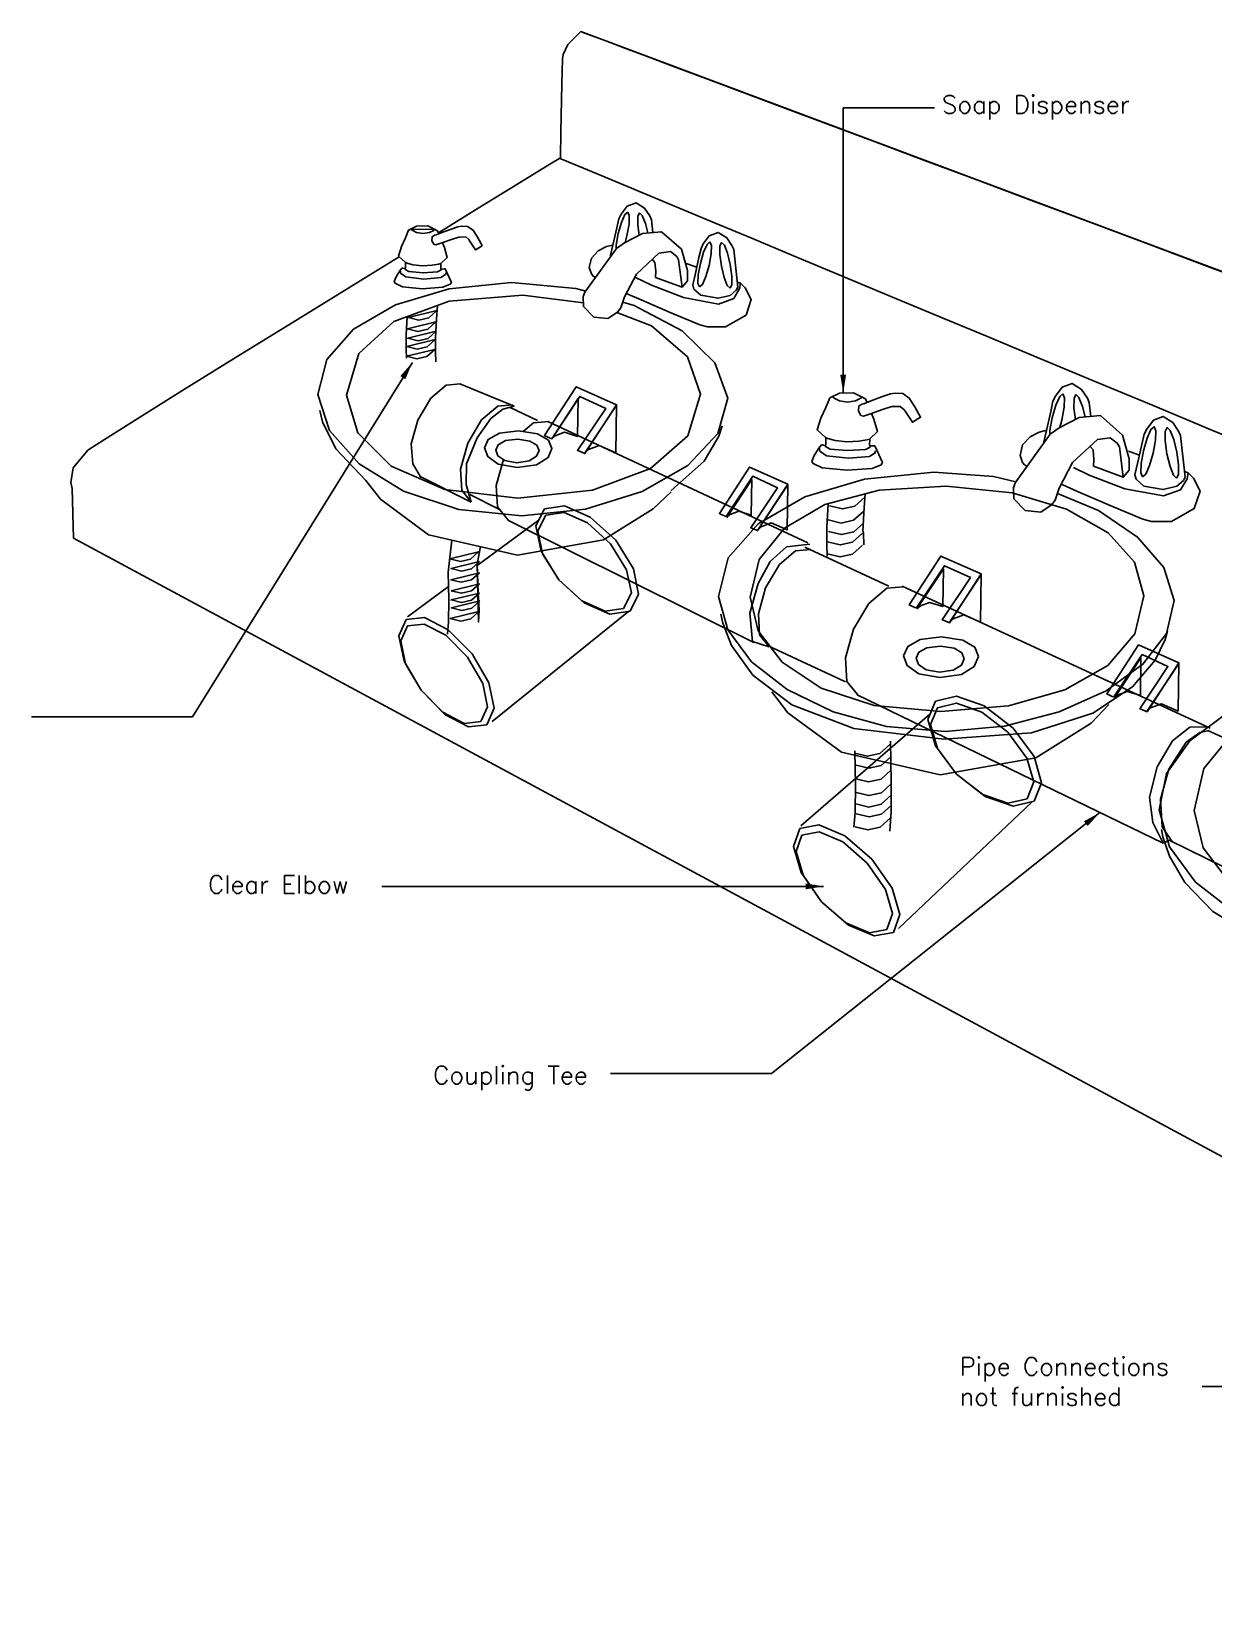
# Model space of a CAD drawing. Header units: inches. Extents: x 14 to 79.8, y -35.5 to 34.6.
# Drawn here: x 42.92 to 59.31, y 12.68 to 34.59 of the extents above; entities that cross this region are included whole.
import ezdxf

# ---------------------------------------------------------------- set-up
doc = ezdxf.new("R2010")
doc.units = ezdxf.units.IN
doc.header["$MEASUREMENT"] = 0
doc.layers.add('detail', color=4, linetype='CONTINUOUS')
doc.layers.add('dim', color=1, linetype='CONTINUOUS')
doc.styles.add('DIM_S.5', font='simplex.shx', dxfattribs={"height": 0.1875})
doc.dimstyles.new('DIM_S_7', dxfattribs={"dimtxt": 0.12, "dimasz": 0.25, "dimexe": 0.25, "dimexo": 0.25, "dimgap": 0.09375, "dimtad": 1, "dimtih": 1, "dimtoh": 1, "dimdec": 4, "dimrnd": 0.0625, "dimzin": 0, "dimdsep": 46, "dimlunit": 4, "dimtxsty": 'DIM_S.5', "dimcen": 0.09375, "dimaunit": 1, "dimadec": 0, "dimazin": 0, "dimtfac": 1, "dimtdec": 4, "dimtofl": 0, "dimtmove": 2, "dimatfit": 3, "dimfxl": 1, "dimtolj": 1, "dimtzin": 0, "dimarcsym": 0})

msp = doc.modelspace()

# ---------------------------------------------------------------- linework, layer by layer
at = {"layer": 'detail', "linetype": 'Continuous'}
for p, q in [((50.29176, 34.26988), (50.35723, 34.40974)), ((50.35723, 34.40974), (50.53633, 34.58966)), ((50.27442, 33.85937), (50.28266, 34.21359)), ((50.28266, 34.21359), (50.29176, 34.26988)), ((50.25958, 33.20014), (50.27442, 33.85937)), ((50.25296, 32.84111), (50.25958, 33.20014)), ((49.70932, 32.50709), (50.10796, 32.75205)), ((50.10796, 32.75205), (50.25296, 32.84111)), ((50.28449, 32.81398), (50.24682, 32.82842)), ((50.39464, 32.76902), (50.28449, 32.81398)), ((50.57395, 32.69499), (50.39464, 32.76902)), ((50.81905, 32.59329), (50.57395, 32.69499)), ((49.11154, 32.13955), (49.70932, 32.50709)), ((51.1266, 32.46537), (50.81905, 32.59329)), ((51.49326, 32.31263), (51.1266, 32.46537)), ((51.91567, 32.13651), (51.49326, 32.31263)), ((48.56166, 31.80121), (49.11154, 32.13955)), ((52.39048, 31.93844), (51.91567, 32.13651)), ((51.39217, 31.79137), (51.14183, 31.66167)), ((51.65496, 31.81488), (51.39217, 31.79137)), ((51.93224, 31.57176), (51.65496, 31.81488)), ((52.91435, 31.71985), (52.39048, 31.93844)), ((51.03029, 31.58341), (50.59372, 30.9744)), ((51.14183, 31.66167), (51.03029, 31.58341)), ((52.01337, 31.27702), (51.93224, 31.57176)), ((53.48394, 31.48215), (52.91435, 31.71985)), ((47.5367, 31.17005), (48.01937, 31.46733)), ((48.10478, 31.30861), (48.10611, 31.39123)), ((48.59621, 31.30088), (48.59738, 31.37801)), ((51.30847, 31.22784), (51.61791, 31.51571)), ((51.56452, 31.38655), (51.52399, 31.43203)), ((51.57393, 31.26597), (51.56452, 31.38655)), ((51.61791, 31.51571), (51.77727, 31.53908)), ((51.77727, 31.53908), (51.86511, 31.47145)), ((51.86511, 31.47145), (51.89203, 31.42415)), ((51.89203, 31.42415), (51.94022, 31.04649)), ((54.09588, 31.22678), (53.48394, 31.48215)), ((46.66867, 30.63473), (47.5367, 31.17005)), ((48.03519, 31.26841), (48.0376, 31.24053)), ((48.0376, 31.24053), (48.11201, 31.18832)), ((48.11201, 31.18832), (48.35925, 31.15855)), ((48.35925, 31.15855), (48.59516, 31.17894)), ((48.59516, 31.17894), (48.66019, 31.21975)), ((48.66019, 31.21975), (48.67486, 31.25314)), ((51.14194, 30.91093), (51.30847, 31.22784)), ((51.57014, 31.18185), (51.57393, 31.26597)), ((51.94022, 31.04649), (51.57014, 31.18185)), ((51.94022, 31.04649), (52.01459, 31.13366)), ((52.01459, 31.13366), (52.01337, 31.27702)), ((54.74684, 30.95516), (54.09588, 31.22678)), ((50.59372, 30.9744), (50.57048, 30.91438)), ((50.57048, 30.91438), (50.5742, 30.77757)), ((51.09223, 30.7616), (51.14194, 30.91093)), ((55.43347, 30.66871), (54.74684, 30.95516)), ((50.5742, 30.77757), (50.71506, 30.6289)), ((50.91263, 30.60949), (51.04434, 30.7003)), ((51.04434, 30.7003), (51.09223, 30.7616)), ((56.15241, 30.36887), (55.43347, 30.66871)), ((45.81959, 30.11013), (46.66867, 30.63473)), ((50.71506, 30.6289), (50.91263, 30.60949)), ((56.90033, 30.05706), (56.15241, 30.36887)), ((45.044, 29.62958), (45.81959, 30.11013)), ((57.67387, 29.7347), (56.90033, 30.05706)), ((44.39641, 29.2264), (45.044, 29.62958)), ((58.46968, 29.40323), (57.67387, 29.7347)), ((59.28442, 29.06407), (58.46968, 29.40323)), ((43.93134, 28.93392), (44.39641, 29.2264)), ((46.92061, 29.33612), (46.95625, 29.17934)), ((46.95625, 29.17934), (47.13887, 28.80337)), ((57.44626, 29.23904), (57.16804, 29.09493)), ((57.73834, 29.26521), (57.44626, 29.23904)), ((58.04638, 28.99505), (57.73834, 29.26521)), ((43.7033, 28.78544), (43.93134, 28.93392)), ((52.24674, 28.63413), (52.44887, 28.97903)), ((52.44887, 28.97903), (52.49411, 29.1245)), ((57.04409, 29.00797), (56.5591, 28.33125)), ((57.16804, 29.09493), (57.04409, 29.00797)), ((57.35327, 28.61287), (57.69713, 28.93266)), ((57.69713, 28.93266), (57.87414, 28.95864)), ((57.87414, 28.95864), (57.97174, 28.88349)), ((58.13658, 28.66757), (58.04638, 28.99505)), ((60.11475, 28.71864), (59.28442, 29.06407)), ((43.49802, 28.54152), (43.7033, 28.78544)), ((47.13887, 28.80337), (47.55637, 28.36732)), ((57.63777, 28.78918), (57.59279, 28.83977)), ((57.64817, 28.65517), (57.63777, 28.78918)), ((57.97174, 28.88349), (58.00167, 28.83095)), ((58.00167, 28.83095), (58.05531, 28.41138)), ((43.46773, 28.33961), (43.49802, 28.54152)), ((51.78819, 28.22715), (52.24674, 28.63413)), ((57.16823, 28.26076), (57.35327, 28.61287)), ((57.64389, 28.5617), (57.64817, 28.65517)), ((58.05531, 28.41138), (57.64389, 28.5617)), ((58.05531, 28.41138), (58.13798, 28.50829)), ((58.13798, 28.50829), (58.13658, 28.66757)), ((43.48578, 28.25546), (43.46773, 28.33961)), ((47.55637, 28.36732), (47.75754, 28.10582)), ((56.5591, 28.33125), (56.53329, 28.26453)), ((56.53329, 28.26453), (56.53745, 28.1125)), ((57.113, 28.09483), (57.16823, 28.26076)), ((43.50449, 27.56552), (43.48578, 28.25546)), ((47.75754, 28.10582), (48.42556, 27.61383)), ((51.54111, 27.97461), (51.78819, 28.20954)), ((56.53745, 28.1125), (56.69397, 27.94735)), ((57.05977, 28.02668), (57.113, 28.09483)), ((49.91292, 27.73675), (50.03112, 27.97201)), ((50.03112, 27.97201), (50.31152, 28.01347)), ((50.31152, 28.01347), (50.66627, 27.85716)), ((50.66627, 27.85716), (51.01999, 27.53627)), ((50.85182, 27.54427), (51.54111, 27.97461)), ((56.69397, 27.94735), (56.91345, 27.92576)), ((56.91345, 27.92576), (57.05977, 28.02668)), ((48.42556, 27.61383), (49.6572, 27.33018)), ((49.94227, 27.80448), (49.10104, 27.18702)), ((49.98434, 27.38375), (49.91292, 27.73675)), ((71.1364, 12.68428), (43.50449, 27.56552)), ((49.6572, 27.33018), (50.85182, 27.54427)), ((50.23024, 26.98802), (49.98434, 27.38375)), ((51.01999, 27.53627), (51.26596, 27.14056)), ((50.58403, 26.6671), (50.23024, 26.98802)), ((51.26596, 27.14056), (51.33741, 26.78751)), ((48.70276, 26.89468), (48.13208, 26.4758)), ((51.33741, 26.78751), (51.21922, 26.55213)), ((50.93881, 26.51073), (50.58403, 26.6671)), ((51.21922, 26.55213), (50.93881, 26.51073)), ((55.34886, 25.05065), (55.45305, 25.30742)), ((55.45305, 25.30742), (55.74381, 25.37443)), ((55.74381, 25.37443), (56.1293, 25.24017)), ((56.1293, 25.24017), (56.52754, 24.93322)), ((55.37399, 25.12411), (53.58665, 23.5782)), ((55.4536, 24.68625), (55.34886, 25.05065)), ((56.52754, 24.93322), (56.81893, 24.53854)), ((55.74499, 24.29162), (55.4536, 24.68625)), ((56.81893, 24.53854), (56.92366, 24.17409)), ((56.14322, 23.98456), (55.74499, 24.29162)), ((56.92366, 24.17409), (56.81947, 23.91729)), ((56.5287, 23.85029), (56.14322, 23.98456)), ((56.81947, 23.91729), (56.5287, 23.85029)), ((58.58644, 23.52629), (58.60548, 23.4233)), ((58.60548, 23.4233), (58.69668, 23.15675)), ((58.69668, 23.15675), (58.91107, 22.79037)), ((58.91107, 22.79037), (59.29975, 22.38785)), ((59.29975, 22.38785), (59.9138, 22.0129))]:
    msp.add_line(p, q, dxfattribs=at)
for points in [[(76.63751, 24.82241), (50.53633, 34.58966), (50.57616, 34.57474), (50.69321, 34.53087), (50.8838, 34.45945), (51.14425, 34.36184), (51.47088, 34.23945), (51.86003, 34.09363), (52.30801, 33.92576), (52.81114, 33.73723), (53.36574, 33.52943), (53.96815, 33.30371), (54.61468, 33.06147), (55.30165, 32.80408), (56.0254, 32.53293), (56.78223, 32.24938), (57.56848, 31.95483), (58.38048, 31.65065), (59.21454, 31.33822), (60.06697, 31.0189)], [(50.95216, 31.47441), (50.94843, 31.48878), (50.9812, 31.62799), (51.03519, 31.86741), (51.0636, 31.99445), (51.09405, 32.05798), (51.17741, 32.17072), (51.30162, 32.21592), (51.42, 32.14219), (51.4927, 32.03408), (51.51744, 31.97869), (51.53622, 31.80426)], [(50.95216, 31.47441), (50.94843, 31.48878), (50.9812, 31.62799), (51.03519, 31.86741), (51.0636, 31.99445), (51.09405, 32.05798), (51.17741, 32.17072), (51.30162, 32.21592), (51.42, 32.14219), (51.4927, 32.03408), (51.51744, 31.97869), (51.53622, 31.80426)], [(51.0545, 31.78795), (51.09951, 31.94416), (51.14741, 32.05154), (51.18804, 32.08723)], [(51.18804, 32.08723), (51.20879, 32.03738), (51.20451, 31.91995), (51.17611, 31.75991)], [(51.34924, 32.0767), (51.32639, 32.02776), (51.32563, 31.91022), (51.34475, 31.7668)], [(51.46355, 31.79776), (51.43156, 31.92997), (51.3883, 32.03927), (51.34924, 32.0767)], [(48.55124, 31.82844), (48.41563, 31.89568), (48.25951, 31.89049), (48.14906, 31.83659), (48.10451, 31.73006), (48.04927, 31.61036), (48.00754, 31.47811), (48.10114, 31.39287), (48.12888, 31.38059), (48.20971, 31.35733), (48.34012, 31.34346), (48.47473, 31.3501), (48.56341, 31.36498), (48.59537, 31.37324), (48.68453, 31.4591), (48.64432, 31.59709), (48.61689, 31.66246)], [(48.56744, 31.78609), (48.55124, 31.82844)], [(51.02419, 31.5749), (51.02612, 31.6279), (51.0545, 31.78795)], [(51.39217, 31.79137), (51.14183, 31.66167), (51.03029, 31.58341)], [(52.01459, 31.13366), (52.01337, 31.27702), (51.93224, 31.57176), (51.65496, 31.81488)], [(51.03029, 31.58341), (50.59372, 30.9744)], [(50.98172, 31.63032), (50.89325, 31.60995), (50.77755, 31.54823), (50.68377, 31.45007)], [(51.17611, 31.75991), (51.14887, 31.66532)], [(52.19321, 31.37622), (52.23818, 31.53244), (52.28602, 31.63981), (52.3266, 31.67551)], [(52.3266, 31.67551), (52.34736, 31.62566), (52.34308, 31.50823), (52.3147, 31.34819)], [(52.48794, 31.66497), (52.46506, 31.61605), (52.46425, 31.49852), (52.48567, 31.33736)], [(52.60837, 31.3602), (52.57016, 31.51822), (52.52696, 31.62755), (52.48794, 31.66497)], [(50.68377, 31.45007), (50.65337, 31.31762), (50.68394, 31.23015), (50.70893, 31.19856)], [(51.09223, 30.7616), (51.14194, 30.91093), (51.30847, 31.22784), (51.61791, 31.51571)], [(51.57014, 31.18185), (51.57393, 31.26597), (51.56452, 31.38655), (51.52399, 31.43203)], [(51.89203, 31.42415), (51.94022, 31.04649), (51.57014, 31.18185)], [(51.61791, 31.51571), (51.77727, 31.53908), (51.86511, 31.47145), (51.89203, 31.42415)], [(52.14381, 31.3225), (51.98475, 31.38099)], [(52.18116, 31.04888), (52.16047, 31.09875), (52.16475, 31.21619), (52.19321, 31.37622)], [(52.3147, 31.34819), (52.2697, 31.19188), (52.22179, 31.08449), (52.18116, 31.04888)], [(52.48567, 31.33736), (52.52392, 31.17936), (52.56718, 31.07007), (52.60622, 31.03273)], [(52.60622, 31.03273), (52.62908, 31.08163), (52.62985, 31.1991), (52.60837, 31.3602)], [(50.60396, 30.98869), (50.46677, 31.02847), (49.57609, 31.10885), (48.71187, 31.02311), (47.96721, 30.79962), (47.38632, 30.46393), (47.0134, 30.04157), (46.89265, 29.55811), (47.0539, 29.05809), (47.46524, 28.59728), (48.0785, 28.21805), (48.84549, 27.96279), (49.71804, 27.87389)], [(50.70893, 31.19856), (50.74207, 31.18134)], [(52.44339, 30.81218), (51.9607, 30.90047), (51.51673, 31.07309), (51.28563, 31.18437)], [(51.94022, 31.04649), (52.01459, 31.13366)], [(52.75032, 31.09949), (52.70468, 31.11628)], [(50.57276, 30.83051), (49.73347, 30.93447), (48.71226, 30.85023), (47.94287, 30.57044), (47.45707, 30.12657), (47.28668, 29.55009), (47.44397, 29.0271), (47.90592, 28.56546), (48.65243, 28.23872), (49.66346, 28.12047)], [(50.59372, 30.9744), (50.57048, 30.91438), (50.5742, 30.77757), (50.71506, 30.6289)], [(51.1678, 30.96014), (51.18842, 30.94943)], [(51.18842, 30.94943), (51.37123, 30.8693), (51.77562, 30.69458), (52.18559, 30.52385)], [(52.75032, 31.09949), (52.73758, 31.0263), (52.65664, 30.88927), (52.44339, 30.81218)], [(52.82669, 30.65708), (52.89997, 30.87341), (52.81666, 31.03561), (52.75032, 31.09949)], [(48.54901, 30.79087), (48.534, 30.60604), (48.52033, 30.34156)], [(49.66346, 28.12047), (50.70032, 28.23343), (51.50289, 28.53149), (52.01925, 28.98498), (52.19748, 29.56425), (52.01569, 30.08205), (51.51449, 30.51154), (51.03699, 30.69523)], [(49.71804, 27.87389), (50.60039, 27.96821), (51.38813, 28.21206), (52.02042, 28.57204), (52.43639, 29.01473), (52.57518, 29.50671), (52.39589, 29.99815), (51.9415, 30.4386), (51.27685, 30.79356), (51.11819, 30.83957)], [(50.71506, 30.6289), (50.91263, 30.60949), (51.04434, 30.7003), (51.09223, 30.7616)], [(48.12919, 30.6382), (48.11603, 30.38455)], [(52.18559, 30.52385), (52.29315, 30.49434), (52.54318, 30.49444), (52.82669, 30.65708)], [(48.11603, 30.38455), (48.11586, 30.30239), (48.11745, 30.19185), (48.12069, 30.06012)], [(48.52033, 30.34156), (48.52021, 30.25781), (48.52186, 30.14489), (48.52514, 30.01033)], [(48.27567, 29.20368), (48.45776, 29.50828), (48.67116, 29.68898), (48.87047, 29.70738)], [(49.61276, 29.39779), (48.85816, 29.70723)], [(50.49458, 28.77984), (50.59214, 28.73885), (51.0323, 29.41594), (50.47371, 29.66491), (50.03354, 28.98794)], [(54.48376, 29.49963), (54.31636, 29.58262), (54.12365, 29.57613), (53.98738, 29.50951)], [(56.95736, 28.88695), (56.95324, 28.90277), (56.98966, 29.05747), (57.0497, 29.3235), (57.08129, 29.46466), (57.11513, 29.53524), (57.20773, 29.66051), (57.34568, 29.71072), (57.47722, 29.62877), (57.55798, 29.50861), (57.58544, 29.44704), (57.60631, 29.25338)], [(56.95736, 28.88695), (56.95324, 28.90277), (56.98966, 29.05747), (57.0497, 29.3235), (57.08129, 29.46466), (57.11513, 29.53524), (57.20773, 29.66051), (57.34568, 29.71072), (57.47722, 29.62877), (57.55798, 29.50861), (57.58544, 29.44704), (57.60631, 29.25338)], [(48.96898, 28.88356), (49.1607, 29.20416), (49.38539, 29.39438), (49.59522, 29.41382)], [(49.0982, 28.95671), (49.2877, 29.22295), (49.45732, 29.35288), (49.61276, 29.39779)], [(49.93455, 29.1966), (49.55591, 29.37536)], [(50.13321, 28.94524), (50.52163, 29.53104), (50.88085, 29.36495), (50.49246, 28.77916)], [(51.02173, 28.74912), (51.03215, 29.40833)], [(53.93225, 29.37813), (53.86402, 29.23029), (53.81253, 29.06698), (53.92812, 28.96175)], [(53.98738, 29.50951), (53.93225, 29.37813)], [(54.02859, 29.52099), (54.05922, 29.50338), (54.12394, 29.47055), (54.23179, 29.4517)], [(54.23179, 29.4517), (54.34539, 29.46995), (54.41755, 29.50595), (54.44281, 29.52554)], [(54.50371, 29.4474), (54.48376, 29.49963)], [(57.07114, 29.23519), (57.12111, 29.40874), (57.17434, 29.52803), (57.21949, 29.56774)], [(57.21949, 29.56774), (57.24249, 29.51228), (57.23771, 29.38176), (57.20611, 29.20394)], [(57.39864, 29.556), (57.37316, 29.50165), (57.37226, 29.37108), (57.39348, 29.21171)], [(57.52551, 29.24614), (57.49, 29.39298), (57.44199, 29.51446), (57.39864, 29.556)], [(48.32207, 28.40134), (48.20883, 28.59699), (48.1866, 28.8716), (48.27567, 29.20368)], [(49.73497, 29.04441), (49.87868, 29.16604), (50.08855, 29.18538)], [(53.68499, 27.50077), (50.07729, 29.18434)], [(54.53832, 28.93747), (54.64833, 29.04355), (54.59867, 29.21392), (54.56476, 29.2947)], [(57.0374, 28.99864), (57.03954, 29.05736), (57.07114, 29.23519)], [(57.73834, 29.26521), (57.44626, 29.23904), (57.16804, 29.09493), (57.04409, 29.00797)], [(57.20611, 29.20394), (57.17592, 29.09901)], [(58.13798, 28.50829), (58.13658, 28.66757), (58.04638, 28.99505), (57.73834, 29.26521)], [(49.01834, 28.06546), (48.94916, 28.3117), (48.95312, 28.59453), (49.0982, 28.95671)], [(50.03354, 28.98794), (50.06025, 28.97514), (50.10911, 28.95285), (50.13321, 28.94524)], [(50.13321, 28.94524), (50.18135, 28.98593), (50.30894, 29.03379), (50.49068, 28.97756)], [(53.92812, 28.96175), (53.96236, 28.94663), (54.06213, 28.91797), (54.22312, 28.90087)], [(53.93267, 28.85776), (53.93426, 28.95974)], [(54.22312, 28.90087), (54.38933, 28.909), (54.49885, 28.9273), (54.53832, 28.93747)], [(54.53926, 28.84829), (54.54074, 28.9435)], [(57.04409, 29.00797), (56.5591, 28.33125)], [(56.97707, 29.05711), (56.89195, 29.03745), (56.76339, 28.96887), (56.65919, 28.85978)], [(57.113, 28.09483), (57.16823, 28.26076), (57.35327, 28.61287), (57.69713, 28.93266)], [(57.69713, 28.93266), (57.87414, 28.95864), (57.97174, 28.88349), (58.00167, 28.83095)], [(49.01834, 28.06546), (48.88726, 28.23013), (48.86956, 28.52365), (48.96898, 28.88356)], [(50.58865, 28.74071), (50.64099, 28.79435), (50.78957, 28.84987), (51.02173, 28.74912)], [(53.87126, 28.85871), (53.83693, 28.81138), (53.77301, 28.71312), (53.73813, 28.62948)], [(53.84664, 28.8081), (53.84961, 28.77378), (53.94149, 28.70935), (54.24665, 28.67263)], [(53.92919, 28.85443), (53.91258, 28.85254), (53.88552, 28.85838), (53.87126, 28.85871)], [(54.23475, 28.78154), (53.99344, 28.80157), (53.92736, 28.83609), (53.92919, 28.85443)], [(54.5426, 28.84481), (54.54687, 28.82784), (54.48274, 28.79681), (54.23475, 28.78154)], [(54.24665, 28.67263), (54.53799, 28.69776), (54.61832, 28.7481), (54.61647, 28.77556)], [(54.6142, 28.84708), (54.59638, 28.84572), (54.56265, 28.84387), (54.5426, 28.84481)], [(54.71962, 28.61413), (54.6142, 28.84708)], [(56.65919, 28.85978), (56.62541, 28.71261), (56.65939, 28.61536), (56.68715, 28.58022)], [(57.64389, 28.5617), (57.64817, 28.65517), (57.63777, 28.78918), (57.59279, 28.83977)], [(58.00167, 28.83095), (58.05531, 28.41138), (57.64389, 28.5617)], [(58.28145, 28.71797), (58.12994, 28.77366)], [(49.53203, 27.81153), (49.38055, 28.00185), (49.36284, 28.29535), (49.46225, 28.65528)], [(55.42843, 28.48067), (54.46815, 28.38539), (53.64072, 28.13704), (52.99528, 27.76405), (52.58092, 27.29477), (52.44676, 26.75761)], [(52.89523, 27.7097), (52.98781, 27.67072), (53.4059, 28.3139), (52.87526, 28.55061), (52.45718, 27.90726)], [(53.73813, 28.62948), (53.75582, 28.59923), (53.88214, 28.54161), (54.22698, 28.50628)], [(54.22698, 28.50628), (54.57281, 28.53079), (54.70096, 28.58445), (54.71962, 28.61413)], [(56.56883, 28.34484), (56.25737, 28.41923), (55.42843, 28.48067)], [(56.68715, 28.58022), (56.72386, 28.56115)], [(58.61429, 28.15105), (58.07801, 28.24913), (57.58471, 28.44093), (57.36829, 28.54515)], [(58.05531, 28.41138), (58.13798, 28.50829)], [(58.95532, 28.47025), (58.90452, 28.48892)], [(49.01834, 28.06546), (48.30082, 28.42324)], [(52.55177, 27.86685), (52.92076, 28.42324), (53.26209, 28.26561), (52.89307, 27.70902)], [(55.60315, 28.28693), (54.67421, 28.23057), (53.91979, 28.03065), (53.35801, 27.70508), (53.00693, 27.27179), (52.88466, 26.74867)], [(52.89898, 27.88446), (52.90686, 28.38118)], [(53.39602, 27.68046), (53.4059, 28.30682)], [(58.34095, 26.7644), (58.2094, 27.23101), (57.84429, 27.64091), (57.27119, 27.96977), (56.51563, 28.19322), (55.60315, 28.28693)], [(56.5591, 28.33125), (56.53329, 28.26453), (56.53745, 28.1125), (56.69397, 27.94735)], [(57.19695, 28.31541), (57.2199, 28.30349)], [(57.2199, 28.30349), (57.42304, 28.21446), (57.87238, 28.02034), (58.32785, 27.83067)], [(58.95532, 28.47025), (58.9412, 28.38892), (58.85131, 28.23665), (58.61429, 28.15105)], [(59.04014, 27.97856), (59.12155, 28.21902), (59.02901, 28.39927), (58.95532, 28.47025)], [(49.41657, 27.9566), (48.99599, 28.17268)], [(53.96334, 28.04219), (53.94642, 27.71705)], [(54.4721, 28.13381), (54.33469, 28.01045), (54.16288, 27.97113), (53.98468, 28.01421)], [(54.47772, 28.1785), (54.46248, 27.99032), (54.44561, 27.66374)], [(56.69397, 27.94735), (56.91345, 27.92576), (57.05977, 28.02668), (57.113, 28.09483)], [(58.76066, 26.70044), (58.61786, 27.15843), (58.25443, 27.5815), (57.71207, 27.94745), (57.14373, 28.18717)], [(52.45718, 27.90726), (52.48257, 27.89512), (52.52897, 27.87399), (52.55177, 27.86685)], [(52.55939, 27.85389), (52.60512, 27.89249), (52.72631, 27.93789), (52.89898, 27.88446)], [(54.45391, 27.93757), (54.31644, 27.81421), (54.14459, 27.77489), (53.96639, 27.81797)], [(58.32785, 27.83067), (58.44735, 27.79783), (58.72513, 27.79787), (59.04014, 27.97856)], [(52.93535, 26.12083), (49.53203, 27.81153)], [(52.9846, 27.67258), (53.03429, 27.72354), (53.17541, 27.77625), (53.39602, 27.68046)], [(53.94642, 27.71705), (53.94633, 27.6156), (53.94829, 27.47906), (53.95218, 27.31639)], [(54.44149, 27.63545), (54.30405, 27.51205), (54.13225, 27.47277), (53.95407, 27.51585)], [(54.45887, 27.77884), (54.32149, 27.65541), (54.14968, 27.61613), (53.97146, 27.65924)], [(54.44561, 27.66374), (54.44764, 27.67805), (54.45372, 27.63473), (54.45993, 27.47429)], [(48.74677, 27.53986), (48.69951, 27.09307)], [(49.14523, 27.44809), (49.10074, 27.20294)], [(53.71295, 27.48263), (53.38938, 27.44343), (53.16099, 27.24119), (52.99448, 26.93756)], [(53.09684, 26.87801), (53.28855, 27.19856), (53.51322, 27.38878), (53.72314, 27.40815)], [(54.80698, 26.89884), (53.64176, 27.43873)], [(54.43891, 27.46925), (54.30147, 27.34582), (54.12966, 27.3065), (53.95153, 27.3495)], [(55.54977, 26.43291), (55.64732, 26.39196), (56.08749, 27.06905), (55.52889, 27.31802), (55.08873, 26.64093)], [(55.18839, 26.5982), (55.57681, 27.18399), (55.93603, 27.01806), (55.54765, 26.43227)], [(48.69951, 27.09307), (48.70573, 26.71319), (48.704, 26.40159), (48.68651, 26.23603)], [(55.55393, 26.61687), (55.56208, 27.13982)], [(56.07692, 26.40223), (56.08737, 27.06144)], [(52.44676, 26.75761), (52.57533, 26.29287), (52.90306, 25.85292), (53.39899, 25.46502), (54.03213, 25.15643), (54.77152, 24.95442), (55.58618, 24.88624)], [(52.99448, 26.93756), (52.87901, 26.52526), (52.91757, 26.13148), (53.14621, 26.05995)], [(52.88466, 26.74867), (52.99668, 26.28094), (53.3282, 25.84636), (53.86779, 25.4868), (54.60405, 25.24412), (55.52556, 25.16017)], [(53.14621, 26.05995), (53.01504, 26.22459), (52.99735, 26.51809), (53.09684, 26.87801)], [(54.31556, 26.30449), (54.52794, 26.6597), (54.77686, 26.87046), (55.0094, 26.89203)], [(59.26156, 24.93056), (54.99106, 26.89979)], [(55.52556, 25.16017), (56.46616, 25.24308), (57.24754, 25.46182), (57.84016, 25.79953), (58.21448, 26.23934), (58.34095, 26.7644)], [(51.19497, 26.54868), (49.30719, 25.02293)], [(52.4779, 26.51087), (52.50298, 26.38687), (52.62686, 26.07554), (52.92253, 25.66792), (53.46298, 25.25504), (54.32117, 24.92796), (55.57011, 24.7777)], [(55.08873, 26.64093), (55.11543, 26.62813), (55.16429, 26.60585), (55.18839, 26.5982)], [(55.19631, 26.5846), (55.24446, 26.62525), (55.37209, 26.67306), (55.55393, 26.61687)], [(55.58618, 24.88624), (56.4086, 24.96099), (57.16588, 25.15545), (57.81887, 25.44811), (58.32843, 25.8175), (58.65541, 26.24211), (58.76066, 26.70044)], [(48.32101, 25.45639), (48.08702, 25.85938), (48.01339, 26.21199), (48.11575, 26.43921)], [(48.32101, 25.45639), (48.10823, 25.82275), (48.0413, 26.14329), (48.13436, 26.34991)], [(48.11575, 26.43921), (48.3709, 26.46712), (48.69862, 26.29585), (49.02928, 25.96183)], [(48.13436, 26.34991), (48.36632, 26.37521), (48.66432, 26.21952), (48.96495, 25.91588)], [(54.37015, 25.39805), (54.22487, 25.58045), (54.20528, 25.90564), (54.31556, 26.30449)], [(55.64383, 26.39382), (55.69617, 26.44747), (55.84476, 26.50299), (56.07692, 26.40223)], [(53.12295, 26.07915), (54.20331, 25.57386)], [(55.53681, 26.19705), (55.24224, 26.1623), (55.06927, 26.06436), (55.01114, 25.93591)], [(55.52302, 26.06874), (55.33445, 26.04651), (55.22373, 25.98383), (55.18654, 25.90159)], [(55.85201, 25.89413), (55.81839, 25.97611), (55.71041, 26.04018), (55.52302, 26.06874)], [(56.05097, 25.92429), (55.99838, 26.05229), (55.82968, 26.15244), (55.53681, 26.19705)], [(55.57011, 24.7777), (56.78424, 24.86754), (57.63407, 25.13904), (58.18363, 25.50392), (58.49691, 25.87388), (58.63795, 26.16061), (58.67073, 26.27581)], [(58.28875, 25.19942), (58.3863, 25.15843), (58.82647, 25.83552), (58.26792, 26.08465), (57.82771, 25.40752)], [(48.96495, 25.91588), (49.17767, 25.54953), (49.24463, 25.229), (49.15157, 25.02239)], [(49.02928, 25.96183), (49.26334, 25.55886), (49.33694, 25.20628), (49.23454, 24.97902)], [(55.01114, 25.93591), (55.06077, 25.79972), (55.22401, 25.68434), (55.51393, 25.63156)], [(55.18654, 25.90159), (55.21827, 25.81444), (55.32278, 25.7406), (55.50832, 25.70683)], [(55.50832, 25.70683), (55.69874, 25.73434), (55.81294, 25.80675), (55.85201, 25.89413)], [(55.51393, 25.63156), (55.81155, 25.67448), (55.98999, 25.78764), (56.05097, 25.92429)], [(57.92738, 25.36482), (58.3158, 25.95062), (58.67502, 25.78453), (58.28662, 25.19874)], [(58.29276, 25.38338), (58.30106, 25.9063)], [(63.13487, 25.56815), (62.65695, 25.66532), (61.86489, 25.71483), (60.96692, 25.63927), (60.16516, 25.44197), (59.4912, 25.14117), (58.97661, 24.75514), (58.65299, 24.30211), (58.55192, 23.80034), (58.69473, 23.28393), (59.05885, 22.7951), (59.60988, 22.36413), (60.3134, 22.02126), (61.13496, 21.7968), (62.04017, 21.72099)], [(58.8159, 25.1687), (58.82636, 25.82791)], [(49.15157, 25.02239), (48.91956, 24.99708), (48.62162, 25.15277), (48.32101, 25.45639)], [(49.23454, 24.97902), (48.97942, 24.9511), (48.65168, 25.12235), (48.32101, 25.45639)], [(53.18421, 25.43437), (53.40775, 25.14384), (54.15007, 24.59726), (55.51859, 24.28215)], [(57.9353, 25.35119), (57.98344, 25.39183), (58.11103, 25.43964), (58.29276, 25.38338)], [(63.09477, 25.38903), (63.0729, 25.3955), (62.05904, 25.49965), (61.02688, 25.43699), (60.18863, 25.21486), (59.56441, 24.85314), (59.17429, 24.37171), (59.03839, 23.79046), (59.16281, 23.27075), (59.53114, 22.78789), (60.13069, 22.38837), (60.94879, 22.1187), (61.97274, 22.02535)], [(58.6072, 23.33725), (54.36546, 25.39418)], [(55.51859, 24.28215), (56.84595, 24.51996), (57.61179, 24.99815), (57.85782, 25.25921)], [(57.82771, 25.40752), (57.85441, 25.39472), (57.90328, 25.37244), (57.92738, 25.36482)], [(58.38282, 25.16029), (58.43516, 25.21394), (58.58374, 25.26946), (58.8159, 25.1687)], [(59.21675, 24.94791), (58.98092, 24.94423), (58.73902, 24.75431), (58.52477, 24.39296)], [(58.68785, 24.36133), (58.92625, 24.73483), (59.11791, 24.8712), (59.24898, 24.89772)], [(61.04392, 24.07179), (59.22959, 24.89692)], [(54.33481, 24.61496), (54.34257, 24.14596), (54.34047, 23.76121), (54.31889, 23.55671)], [(54.81873, 24.70414), (54.68129, 24.58071), (54.50944, 24.54142), (54.3312, 24.58453)], [(54.83843, 24.53714), (54.70099, 24.41367), (54.52919, 24.37432), (54.35102, 24.41739)], [(54.83025, 24.75047), (54.83973, 24.1945), (54.83861, 23.77584), (54.81793, 23.5036)], [(54.83547, 24.34811), (54.69805, 24.22475), (54.52626, 24.18542), (54.34806, 24.22847)], [(58.52477, 24.39296), (58.42083, 23.97354), (58.46532, 23.62362), (58.6072, 23.33725)], [(58.73858, 23.35033), (58.59476, 23.56339), (58.57292, 23.94435), (58.68785, 24.36133)], [(54.84001, 24.15906), (54.70259, 24.03571), (54.5308, 23.99639), (54.35261, 24.03947)], [(54.83748, 24.00049), (54.70012, 23.87705), (54.5283, 23.83773), (54.35007, 23.88074)], [(56.79432, 23.91168), (54.94196, 22.15234)], [(54.82501, 23.68313), (54.68758, 23.55972), (54.51572, 23.52043), (54.33749, 23.56353)], [(54.84298, 23.86429), (54.70554, 23.74086), (54.53373, 23.70159), (54.35556, 23.74469)], [(53.87069, 22.52439), (53.59121, 22.9276), (53.48421, 23.29139), (53.57247, 23.53842)], [(53.87069, 22.52439), (53.61659, 22.891), (53.51936, 23.22174), (53.59964, 23.44632)], [(53.57247, 23.53842), (53.83784, 23.58907), (54.1962, 23.43686), (54.57135, 23.11416)], [(53.59964, 23.44632), (53.84088, 23.49235), (54.16662, 23.35397), (54.50767, 23.06063)], [(58.6072, 23.33725), (58.69388, 23.37969)], [(60.24695, 22.61394), (58.69388, 23.37969)], [(54.50767, 23.06063), (54.76169, 22.69402), (54.85893, 22.36327), (54.77872, 22.13869)], [(54.57135, 23.11416), (54.85085, 22.71095), (54.95784, 22.34716), (54.86957, 22.10012)], [(54.77872, 22.13869), (54.53749, 22.09267), (54.21175, 22.23105), (53.87069, 22.52439)], [(54.86957, 22.10012), (54.60415, 22.04948), (54.24582, 22.20168), (53.87069, 22.52439)]]:
    msp.add_lwpolyline(points, dxfattribs=at)
for points in [[(48.18252, 31.84579), (48.20728, 31.83156), (48.25972, 31.80495), (48.3472, 31.78973), (48.43919, 31.80447), (48.49761, 31.83365), (48.51805, 31.84955)], [(48.52995, 31.7717), (48.60185, 31.7993), (48.74032, 31.85171), (48.82953, 31.8833), (48.88358, 31.89225), (48.96763, 31.8864), (49.0424, 31.83474), (49.10254, 31.73798), (49.14949, 31.65493), (49.16843, 31.61967), (49.07691, 31.56292), (48.99474, 31.68696), (48.98501, 31.70503), (48.94076, 31.74205), (48.84665, 31.74102), (48.74257, 31.70595), (48.60771, 31.65928), (48.54082, 31.63596), (48.52804, 31.63234), (48.49963, 31.64045), (48.47043, 31.6888), (48.47492, 31.74488), (48.50905, 31.7675)], [(52.71232, 31.04528), (52.69058, 31.00584), (52.60808, 30.93231), (52.439, 30.89189), (52.19906, 30.93494), (52.1018, 31.02047), (52.0871, 31.07706), (52.11982, 31.21622), (52.17386, 31.45567), (52.2023, 31.58273), (52.23276, 31.64626), (52.31611, 31.759), (52.44033, 31.8042), (52.55871, 31.73049), (52.63141, 31.62239), (52.65615, 31.56701)], [(52.71232, 31.04528), (52.69058, 31.00584), (52.60808, 30.93231), (52.439, 30.89189), (52.19906, 30.93494), (52.1018, 31.02047), (52.0871, 31.07706), (52.11982, 31.21622), (52.17386, 31.45567), (52.2023, 31.58273), (52.23276, 31.64626), (52.31611, 31.759), (52.44033, 31.8042), (52.55871, 31.73049), (52.63141, 31.62239), (52.65615, 31.56701)], [(48.59885, 31.29808), (48.60232, 31.28434), (48.5504, 31.25925), (48.34962, 31.24693), (48.15412, 31.26313), (48.10054, 31.2911), (48.10198, 31.30596), (48.08862, 31.30439), (48.06672, 31.30911), (48.05515, 31.3094), (48.02734, 31.27105), (47.97556, 31.19143), (47.9473, 31.1237), (47.96164, 31.09921), (48.06398, 31.05253), (48.34333, 31.02387), (48.62342, 31.04374), (48.72718, 31.08725), (48.74229, 31.11131), (48.65694, 31.29993), (48.64247, 31.29883), (48.61511, 31.29732)], [(48.54173, 30.72229), (48.43044, 30.62228), (48.29127, 30.59046), (48.14691, 30.62538)], [(48.52703, 30.56329), (48.41564, 30.46334), (48.27647, 30.43149), (48.1322, 30.46638)], [(48.51699, 30.3186), (48.4057, 30.21859), (48.26653, 30.18674), (48.12217, 30.22165)], [(48.53104, 30.4346), (48.41976, 30.33468), (48.28063, 30.30285), (48.13633, 30.33769)], [(48.51483, 30.18388), (48.40357, 30.08396), (48.26439, 30.0521), (48.12001, 30.08698)], [(50.49458, 28.77984), (50.59214, 28.73885), (51.0323, 29.41594), (50.47371, 29.66491), (50.03354, 28.98794), (50.06025, 28.97514), (50.10911, 28.95285), (50.13321, 28.94524), (50.52163, 29.53104), (50.88085, 29.36495), (50.49246, 28.77916)], [(54.45751, 29.42969), (54.54625, 29.46371), (54.71717, 29.52831), (54.82733, 29.56732), (54.89411, 29.57839), (54.99788, 29.57116), (55.09009, 29.50739), (55.16439, 29.38786), (55.22232, 29.28533), (55.24568, 29.24182), (55.13278, 29.1719), (55.03122, 29.32486), (55.01927, 29.34719), (54.96471, 29.39288), (54.84858, 29.39161), (54.71998, 29.34835), (54.55346, 29.29079), (54.47088, 29.26202), (54.45512, 29.25752), (54.42007, 29.26749), (54.38405, 29.32714), (54.38954, 29.39644), (54.43169, 29.42447)], [(54.45751, 29.42969), (54.54625, 29.46371), (54.71717, 29.52831), (54.82733, 29.56732), (54.89411, 29.57839), (54.99788, 29.57116), (55.09009, 29.50739), (55.16439, 29.38786), (55.22232, 29.28533), (55.24568, 29.24182), (55.13278, 29.1719), (55.03122, 29.32486), (55.01927, 29.34719), (54.96471, 29.39288), (54.84858, 29.39161), (54.71998, 29.34835), (54.55346, 29.29079), (54.47088, 29.26202), (54.45512, 29.25752), (54.42007, 29.26749), (54.38405, 29.32714), (54.38954, 29.39644), (54.43169, 29.42447)], [(50.13321, 28.94524), (50.18135, 28.98593), (50.30894, 29.03379), (50.49068, 28.97756), (50.49897, 29.50047)], [(50.58865, 28.74071), (50.64099, 28.79435), (50.78957, 28.84987), (51.02173, 28.74912), (51.03215, 29.40833)], [(58.91304, 28.40991), (58.88886, 28.3661), (58.79723, 28.28443), (58.60948, 28.23954), (58.34284, 28.28736), (58.23475, 28.38242), (58.2184, 28.44529), (58.25481, 28.59997), (58.31486, 28.86601), (58.34645, 29.00718), (58.38029, 29.07775), (58.47288, 29.203), (58.61079, 29.25319), (58.74236, 29.17132), (58.8231, 29.05115), (58.85057, 28.98956)], [(58.91304, 28.40991), (58.88886, 28.3661), (58.79723, 28.28443), (58.60948, 28.23954), (58.34284, 28.28736), (58.23475, 28.38242), (58.2184, 28.44529), (58.25481, 28.59997), (58.31486, 28.86601), (58.34645, 29.00718), (58.38029, 29.07775), (58.47288, 29.203), (58.61079, 29.25319), (58.74236, 29.17132), (58.8231, 29.05115), (58.85057, 28.98956)], [(49.65319, 28.54458), (49.92087, 28.58334), (50.08145, 28.6852), (50.13643, 28.80814), (50.08911, 28.92338), (49.93725, 29.01354), (49.67365, 29.05377), (49.40858, 29.02239), (49.2529, 28.93423), (49.20056, 28.81867), (49.24524, 28.69605), (49.39219, 28.59219)], [(49.64808, 28.61243), (49.81942, 28.63717), (49.92221, 28.70232), (49.95743, 28.78102), (49.92712, 28.85479), (49.82991, 28.91247), (49.66118, 28.93815), (49.49149, 28.91814), (49.39185, 28.86178), (49.35841, 28.78783), (49.38702, 28.70934), (49.48106, 28.64286)], [(58.32304, 28.41392), (58.29996, 28.46936), (58.30472, 28.59986), (58.33626, 28.77768), (58.38623, 28.95127), (58.43948, 29.07058), (58.48464, 29.11022), (58.50769, 29.05477), (58.50292, 28.92427), (58.47139, 28.74646), (58.42137, 28.57289), (58.36816, 28.4536)], [(58.79518, 28.396), (58.82059, 28.45034), (58.82148, 28.58092), (58.79757, 28.75995), (58.75512, 28.9355), (58.70713, 29.05701), (58.6638, 29.09862), (58.63837, 29.0442), (58.63748, 28.91358), (58.66137, 28.73457), (58.70382, 28.55902), (58.75182, 28.43754)], [(52.89523, 27.7097), (52.98781, 27.67072), (53.4059, 28.3139), (52.87526, 28.55061), (52.45718, 27.90726), (52.48257, 27.89512), (52.52897, 27.87399), (52.55177, 27.86685), (52.92076, 28.42324), (53.26209, 28.26561), (52.89307, 27.70902)], [(52.55939, 27.85389), (52.60512, 27.89249), (52.72631, 27.93789), (52.89898, 27.88446), (52.90686, 28.38118)], [(52.9846, 27.67258), (53.03429, 27.72354), (53.17541, 27.77625), (53.39602, 27.68046), (53.4059, 28.30682)], [(51.12929, 26.5918), (50.87437, 26.55415), (50.55185, 26.69629), (50.23024, 26.98802), (50.00669, 27.34777), (49.94173, 27.66869), (50.04919, 27.88257), (50.30411, 27.92024), (50.62663, 27.77813), (50.94828, 27.48649), (51.17181, 27.1267), (51.23675, 26.80571)], [(49.11668, 27.3753), (49.0054, 27.27535), (48.86623, 27.24348), (48.72186, 27.27836)], [(49.1326, 27.23991), (49.02131, 27.13998), (48.88217, 27.10812), (48.73788, 27.143)], [(49.10074, 27.20294), (49.11503, 26.80698), (49.12629, 26.56893), (49.11611, 26.40276)], [(55.54977, 26.43291), (55.64732, 26.39196), (56.08749, 27.06905), (55.52889, 27.31802), (55.08873, 26.64093), (55.11543, 26.62813), (55.16429, 26.60585), (55.18839, 26.5982), (55.57681, 27.18399), (55.93603, 27.01806), (55.54765, 26.43227)], [(49.13017, 27.08694), (49.01891, 26.98693), (48.87977, 26.95511), (48.7355, 26.99003)], [(55.19631, 26.5846), (55.24446, 26.62525), (55.37209, 26.67306), (55.55393, 26.61687), (55.56208, 27.13982)], [(55.64383, 26.39382), (55.69617, 26.44747), (55.84476, 26.50299), (56.07692, 26.40223), (56.08737, 27.06144)], [(49.13191, 26.80527), (49.02063, 26.70531), (48.88146, 26.67344), (48.73708, 26.70833)], [(49.13391, 26.93381), (49.02263, 26.83388), (48.88346, 26.80202), (48.7391, 26.8369)], [(49.12176, 26.54827), (49.01047, 26.44834), (48.87131, 26.41648), (48.72693, 26.45136)], [(49.13634, 26.69499), (49.02506, 26.59503), (48.88589, 26.56317), (48.74152, 26.59808)], [(58.28875, 25.19942), (58.3863, 25.15843), (58.82647, 25.83552), (58.26792, 26.08465), (57.82771, 25.40752), (57.85441, 25.39472), (57.90328, 25.37244), (57.92738, 25.36482), (58.3158, 25.95062), (58.67502, 25.78453), (58.28662, 25.19874)], [(57.9353, 25.35119), (57.98344, 25.39183), (58.11103, 25.43964), (58.29276, 25.38338), (58.30106, 25.9063)], [(58.38282, 25.16029), (58.43516, 25.21394), (58.58374, 25.26946), (58.8159, 25.1687), (58.82636, 25.82791)], [(56.72181, 23.95135), (56.45744, 23.89046), (56.10702, 24.01253), (55.74499, 24.29162), (55.48014, 24.65035), (55.38496, 24.98166), (55.47969, 25.21515), (55.74395, 25.27604), (56.09433, 25.15398), (56.45636, 24.87488), (56.72129, 24.51613), (56.8165, 24.1848)]]:
    msp.add_lwpolyline(points, close=True, dxfattribs=at)

# ---------------------------------------------------------------- texts
at = {"layer": 'dim', "linetype": 'Continuous', "style": 'DIM_S.5'}
for s, p in [('Soap Dispenser', (55.54235, 33.45388)), ('Clear Elbow', (45.3686, 22.63857)), ('Coupling Tee', (48.48953, 19.99631))]:
    msp.add_text(s, height=0.25, dxfattribs=at).set_placement(p)
at = {"layer": 'dim', "linetype": 'Continuous', "insert": (55.7872, 16.20557), "char_height": 0.25, "width": 4.899947, "attachment_point": 1, "style": 'DIM_S.5'}
msp.add_mtext('Pipe Connections\\Pnot furnished', dxfattribs=at)

# ---------------------------------------------------------------- leaders
at = {"layer": 'dim', "linetype": 'Continuous'}
for points in [[(54.17343, 29.58141), (54.17343, 33.5311), (55.44025, 33.5311)], [(48.20128, 30.00352), (45.15489, 25.08902), (42.92287, 25.08902)], [(57.73259, 23.76241), (53.17807, 20.14437), (50.94606, 20.14437)], [(53.90197, 22.7373), (47.77901, 22.7373)], [(65.18269, 20.08407), (60.32655, 15.80273), (59.15022, 15.80273)]]:
    msp.add_leader(points, dimstyle='DIM_S_7', dxfattribs=at)

doc.saveas('drawing.dxf')
